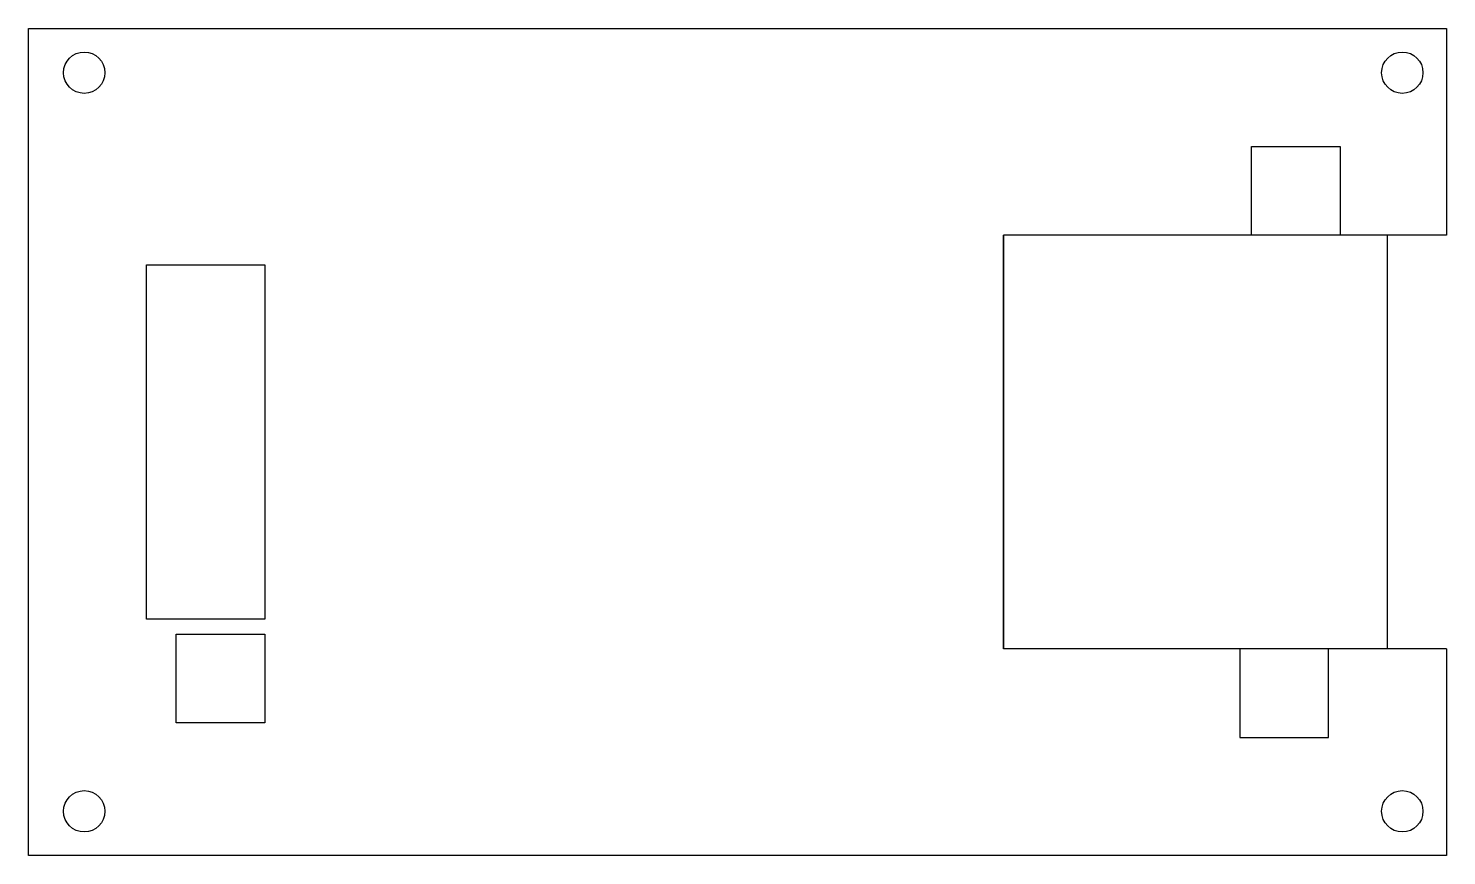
# Model space of a CAD drawing. Extents: x -48 to 0, y 0 to 28.
import ezdxf

# ---------------------------------------------------------------- set-up
doc = ezdxf.new("R2010")
doc.units = 0
doc.layers.get('0').update_dxf_attribs({"linetype": 'continuous'})

# ---------------------------------------------------------------- blocks, each defined once
blk = doc.blocks.new('POCKET002')
at = {"color": 0}
for p, q in [((-48, 0), (-48, 28)), ((-48, 28), (0, 28)), ((0, 28), (0, 21)), ((-6.599, 24), (-3.599, 24)), ((-6.599, 21), (-6.599, 24)), ((-3.599, 24), (-3.599, 21)), ((-15, 7), (-15, 21)), ((-6.599, 21), (-15, 21)), ((-15, 21), (-15, 7)), ((-3.599, 21), (-6.599, 21)), ((0, 21), (-3.599, 21)), ((-2, 7), (-2, 21)), ((-44, 8), (-44, 20)), ((-44, 20), (-40, 20)), ((-40, 20), (-40, 8)), ((-40, 8), (-44, 8)), ((-43, 7.5), (-40, 7.5)), ((-43, 4.5), (-43, 7.5)), ((-40, 7.5), (-40, 4.5)), ((-7, 7), (-15, 7)), ((-7, 7), (-7, 4)), ((-4, 7), (-7, 7)), ((0, 7), (-4, 7)), ((-4, 4), (-4, 7)), ((0, 7), (0, 0)), ((-40, 4.5), (-43, 4.5)), ((-7, 4), (-4, 4)), ((0, 0), (-48, 0))]:
    blk.add_line(p, q, dxfattribs=at)
for centre in [(-46.11, 26.5), (-1.5, 26.5), (-46.11, 1.5), (-1.5, 1.5)]:
    blk.add_circle(centre, 0.7, dxfattribs=at)

msp = doc.modelspace()

# ---------------------------------------------------------------- block references
at = {"color": 0}
msp.add_blockref('POCKET002', (0, 0), dxfattribs=at)

doc.saveas('drawing.dxf')
